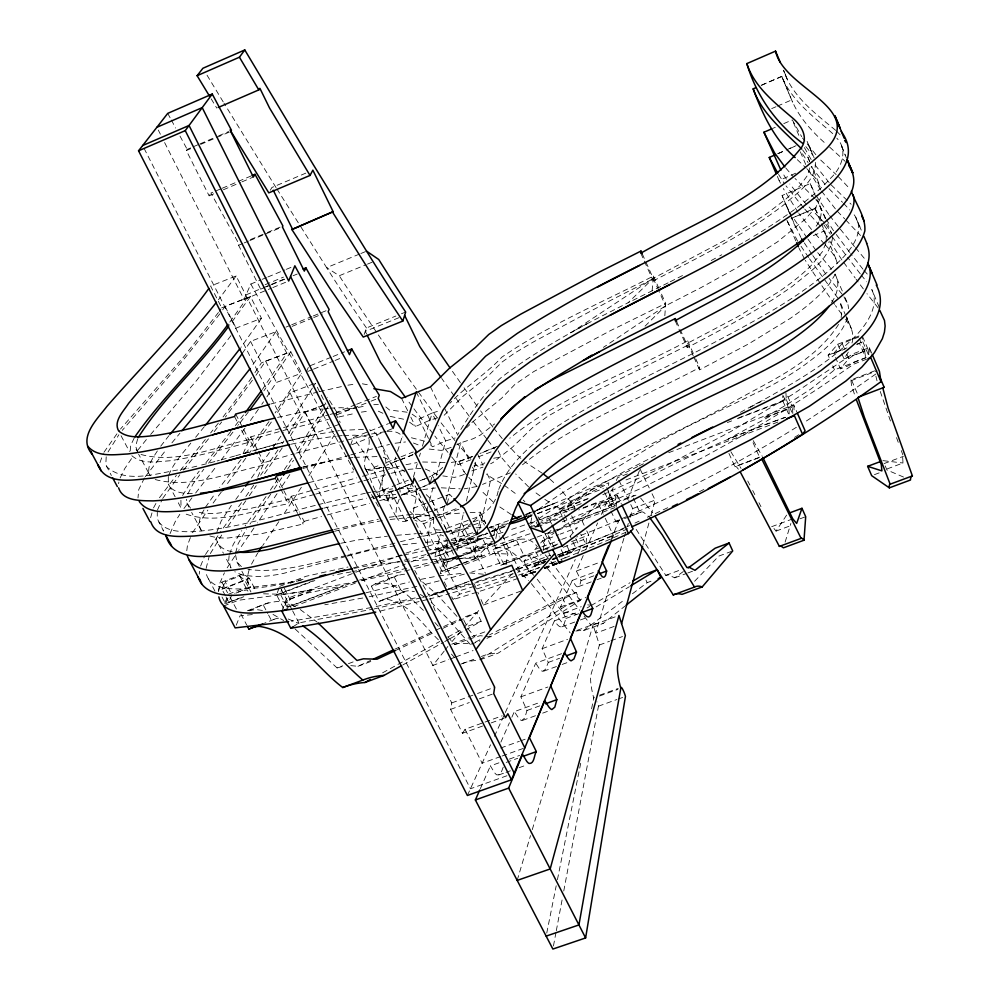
<?xml version="1.0" encoding="UTF-8"?>
<svg xmlns="http://www.w3.org/2000/svg" width="999" height="999" viewBox="0 0 999 999"><rect width="100%" height="100%" fill="white"/><g stroke="black" fill="none" stroke-linecap="round" stroke-linejoin="round"><path stroke-width="0.75" stroke-dasharray="5 3.75" d="M826.161 242.183L826.248 237.687L824.949 233.004L822.027 228.084M835.339 274.126L829.32 283.991L823.775 290.484A144.331 43.519 -24 0 1 789.747 318.731L748.613 343.906L699.55 369.867L699.625 367.47L694.605 356.268M218.419 591.708L219.905 582.954L224.438 572.802M832.479 237.962C829.507 259.802 808.116 273.114 792.482 286.189C759.352 309.802 723.189 328.696 687.275 347.652L687.374 345.467L680.369 329.895M693.256 355.844L687.587 343.219L687.699 340.884C628.309 372.927 562.762 395.342 509.777 438.199M206.094 568.481L209.278 556.106M369.081 439.523C370.579 450.724 359.165 462.762 367.644 472.814L364.997 468.144C369.355 472.927 376.798 468.556 381.768 467.232M400.162 492.132L399.275 483.354L392.445 465.759L376.398 434.165L373.589 431.568L369.618 429.807M902.684 457.392L902.996 463.012L886.113 469.305M385.951 463.586L385.202 455.044L378.658 438.024M664.822 315.746L665.696 303.434L659.552 289.747M229.121 555.619L228.709 560.302L230.981 568.019L226.211 558.578M652.11 290.821L653.396 276.061C602.534 302.235 549.025 324.687 501.785 357.205C486.026 374.3 465.696 386.188 449.862 403.321M815.434 162.425C815.871 181.793 795.853 193.619 783.253 205.294C743.219 235.764 697.702 257.804 653.234 280.906L653.421 278.709L612.699 299.3L533.928 341.658L514.46 353.184L501.973 362.113L488.748 375.337L463.336 395.979L444.255 415.184L441.009 416.571M447.29 543.231C444.518 549.775 447.015 560.814 455.919 557.742M616.121 507.155L617.345 495.267L578.771 509.927M556.343 531.206L566.046 524.363L614.897 505.844L615.759 497.614L611.975 489.535M571.665 515.834L574.125 521.003L611.425 506.868L612.237 499.238L605.556 485.014L592.769 491.246L567.357 506.768L569.205 510.651M608.516 485.502L608.816 482.792L591.321 489.473L558.99 509.552L562.2 516.283M199.226 574.138L199.55 571.316M433.379 518.568L433.416 526.86L447.152 554.557M186.776 550.724L187.487 545.179L191.284 535.289M180.919 500.262L181.044 508.054L177.46 501.186M574.175 509.877L574.625 506.655L559.802 488.361M118.606 483.666L118.881 482.08M168.307 476.423L168.319 484.016L175.15 496.815M157.305 511.176L157.243 518.556L163.586 531.031L161.276 526.685M235.602 552.909L238.087 543.843L246.541 528.921M543.144 550.362L544.805 540.047L542.182 534.577M809.839 167.844L807.404 175.524L799.887 185.814L786.001 198.976L765.783 214.435L725.286 240.085L653.196 278.371L572.427 331.768C547.664 345.779 523.176 360.489 500.686 377.984C482.979 394.193 469.692 414.822 457.342 435.202M482.592 726.023L462.512 733.303L450.611 709.377L451.76 702.921L236.126 275.949L210.602 286.064L221.691 307.829L219.243 311.338M530.781 522.752L532.317 514.073M553.446 945.991L556.018 932.242M556.306 930.718L562.612 897.114M563.761 891.008L598.451 706.181A8.042 1.811 70.2 0 0 596.965 701.785M150.612 517.719L153.022 509.203M505.919 564.41L507.917 554.008L499.962 537.687M546.753 933.054L556.206 885.763M557.43 879.669L580.918 762.2M591.595 708.803L593.731 698.114A40.697 9.053 70.2 0 1 590.871 675.087L599.4 644.992L593.081 624.999L618.968 615.459M495.816 538.511L498.738 524.263L507.842 524.163M493.818 535.464L495.329 528.171L489.41 527.672M851.997 343.019C855.019 333.853 849.874 325.05 846.19 316.933M478.071 536.8L475.099 550.237L458.116 557.255M479.707 529.333L490.459 480.619L485.726 470.841M473.139 521.528L479.682 515.472L480.394 512.25L470.005 512.649M476.91 534.278L480.232 519.33L484.415 521.241L485.739 523.926M583.254 555.481L576.386 571.041L581.018 580.606L579.932 584.652A57.905 12.637 69.2 0 1 579.37 585.751L578.346 586.688A30.582 6.668 69.4 0 1 577.222 586.738L576.76 586.538A12.625 2.76 69.5 0 1 575.686 585.576L572.252 580.407L596.778 571.241M841.146 317.595L842.02 308.666L839.235 300.724M399.275 499.1C394.118 511.363 393.469 526.86 410.102 519.705M100 462.587L103.222 453.534M456.993 550.649L459.715 539.148L477.759 532.267M561.6 653.683L535.726 663.186L520.879 696.84L526.972 710.501L524.775 718.019L521.69 720.491A16.621 4.221 70.2 0 1 520.367 719.804L520.004 719.492A23.239 5.894 70.2 0 1 518.419 717.769L514.335 711.65L540.359 702.21M471.89 536.775L450.449 544.83L456.68 541.908L463.886 511.663M466.396 501.098L476.161 460.139M453.808 544.517L475.049 541.92L481.943 555.956L445.554 569.755L447.477 561.825L440.584 547.939L447.028 545.691M492.02 542.894L443.281 561.413L440.247 573.801L460.464 566.133M462.312 563.686L442.07 571.366L444.168 562.787L437 548.339L448.314 544.03M384.603 471.84L382.005 482.23L381.818 488.386L396.965 518.893M445.554 569.755L438.611 555.781L440.584 547.939M447.202 503.633L449.6 494.243L409.99 509.54M448.039 545.891L436.488 549.687L440.322 534.602L444.705 536.426L448.014 543.119M471.029 459.702L458.066 464.747L458.916 461.413L474.001 455.906M442.07 571.366L434.84 556.83L437 548.339M444.468 505.919L442.569 513.311L456.68 541.908M445.991 499.999L460.676 442.794L472.365 439.011A21.641 6.618 -25.8 0 0 480.319 435.064L494.617 423.951M106.206 456.805L105.807 464.622L111.376 475.499M427.897 506.493L426.161 512.874L413.786 518.394M429.508 500.561L434.34 482.779M436.351 475.362L445.704 440.909L438.224 425.586M643.006 544.767L649.475 520.941M651.086 514.985L655.119 500.099L651.86 493.356M430.457 482.117L432.305 475.412L428.921 477.147M825.836 243.306L822.239 251.873L812.499 264.098A144.83 42.195 -24 0 1 778.209 292.12L736.862 317.232L687.587 343.219M229.483 554.32L233.304 544.305L241.77 530.644M407.717 520.404L405.507 520.904L407.068 515.484M421.241 487.562L409.19 491.496L401.398 495.142L409.19 491.496L411.326 484.178M413.424 476.998L417.345 463.573M419.443 456.393L420.404 453.134M422.44 446.166L432.105 413.062L440.472 410.464M847.539 317.707C840.309 338.786 821.016 352.622 803.883 365.484A136.164 43.494 -23.9 0 1 770.379 386.064L687.1 426.723L657.854 442.232L599.837 477.972L536.825 519.93M517.182 880.406L530.506 835.601M532.28 829.62L593.081 624.999M623.9 538.249L595.679 633.204L614.385 626.323M624.338 536.763L625.661 532.317M627.422 526.386L628.309 523.414M630.069 517.482L632.717 508.578L628.771 500.511M216.82 532.242L221.141 521.128L231.368 505.369M200.612 566.033L204.745 555.781M572.252 580.407L560.551 606.942L565.921 618.456L564.085 624.125A79.957 18.357 69.3 0 1 563.361 625.486L562.4 626.548A38.949 8.916 69.5 0 1 560.914 626.897L559.877 626.623A27.672 6.331 69.6 0 1 557.242 624.525L554.408 620.866L578.858 611.8M396.665 497.09L388.324 499.662L390.834 491.52L393.918 490.759M785.127 542.107L790.858 523.476M409.19 491.496L394.33 461.588L395.716 457.192M397.565 451.311L402.647 435.152M554.408 620.866L542.12 648.688L548.264 662.437L545.479 669.405L542.532 671.291A19.543 4.708 69.9 0 1 541.271 670.604A22.053 5.307 69.9 0 1 538.973 668.144L535.726 663.186M249.25 569.717C247.178 575.337 246.741 582.205 250.437 587.25L234.715 593.306M388.324 499.662L373.414 469.855L374.263 467.27L381.056 464.61M874.662 370.841L850.861 379.945L851.585 385.439L854.994 395.904M170.067 533.616L175.137 521.828L179.832 514.285M498.189 490.971C495.629 504.37 485.327 514.722 472.602 518.781M364.16 334.478L366.458 327.959L395.879 316.034M350.587 445.192L353.346 437.537L368.818 431.418M498.713 489.51C507.867 465.059 528.683 446.815 549.25 431.68C601.773 396.166 660.327 371.004 716.221 341.471C758.703 318.731 802.347 296.104 837.674 262.762C850.861 250.737 868.343 228.833 851.885 212.188M503.246 767.145C501.973 769.667 501.111 775.848 497.002 774.912A15.784 4.246 70.6 0 1 495.704 773.988A14.173 3.809 70.6 0 1 494.63 772.776L490.397 765.908L500.624 762.237M157.48 510.002L162.05 499.675M290.022 599.3L305.157 593.518L343.394 585.726L287.15 607.18L290.022 599.3L283.791 587.325M281.818 611.126L286.351 598.813L404.483 553.671M287.15 607.18L280.17 593.806L281.631 589.897M209.877 535.926A138.936 40.522 -26.8 0 0 228.009 538.011L261.126 533.778L303.097 524.025L304.108 521.366L300.037 513.449M263.536 593.806L282.792 594.318L313.162 590.184L286.938 600.212L283.816 608.728L276.536 594.805L279.196 587.774M168.756 475.262C173.389 462.974 182.792 453.284 190.797 443.131M120.105 477.959L124.725 468.643L133.067 456.318M335.989 414.248L336.788 412.175L355.194 404.832M820.629 197.677L815.883 207.205L805.306 219.206L777.572 241.795L737.312 267.545L701.41 287.387L665.534 305.806L603.396 347.365M137.687 438.836L135.639 446.278L138.012 453.071M186.201 514.173C219.48 525.549 255.232 509.39 288.361 503.783L289.335 501.336L283.167 489.335M297.665 513.461L290.197 498.913L291.233 496.303L312.999 490.134M236.239 625.212L239.997 615.846L253.996 614.397M187.899 493.981L193.094 483.878L203.833 469.143M610.963 539.785L619.293 519.58M627.609 499.375L639.497 470.517M226.061 597.027L228.808 602.21L231.955 594.617L225.15 581.743L239.797 576.086L244.88 580.431L250.974 592.02M224.663 603.384L227.422 596.803M222.003 596.977L225.574 603.708L228.421 596.865M612.262 538.623L613.461 535.764L603.583 514.797M225.374 595.741L221.953 589.26L225.15 581.743M249.325 578.321L243.369 573.813L221.903 582.105L218.431 590.234L249.325 578.321L255.732 590.509M306.331 372.04L308.329 367.432M257.742 477.135L264.048 462.637L293.494 453.921M164.61 142.57L244.018 299.475L250.824 284.041L260.764 279.92M480.382 788.611L490.397 765.908M500.886 742.132L509.44 722.739M511.888 717.195L514.335 711.65M585.751 549.812L597.614 522.939M601.361 514.448L613.224 487.562M616.346 480.494L617.594 477.659L627.447 473.901M467.382 795.479L490.546 744.804M494.43 736.325L575.237 559.515M577.834 553.858L580.419 548.201L613.461 535.764M131.831 455.706C142.058 464.672 157.28 461.675 169.693 460.789C196.241 456.968 222.09 449.538 247.952 442.594L249.101 440.097L284.328 430.232L328.371 419.368M243.094 453.633L250.786 436.863L328.634 414.81M108.017 451.985L118.856 434.765M251.498 564.173L257.754 552.947M220.879 188.823L210.926 193.044L239.148 244.293L238.599 245.267L260.677 289.161L261.825 286.95M859.29 338.499L864.709 351.236L852.784 355.819L848.725 358.678L840.421 368.843L836.188 359.003M182.617 495.504L190.197 482.904L199.201 471.153M153.546 507.842L156.294 502.759M848.301 352.135L844.03 358.916L841.745 353.571M210.339 553.571L221.716 535.014M203.996 509.902C199.488 516.658 196.041 527.684 204.246 533.179M144.443 477.947L138.774 489.522L137.987 497.864M334.827 434.34L308.004 477.135M270.342 190.172L271.89 187.487L305.806 173.139M323.039 409.365L294.767 454.233M816.146 226.174C822.289 218.531 823.463 206.768 815.808 199.688M205.494 554.507L220.729 531.568M103.971 452.235L119.493 430.219M134.166 438.086L130.694 445.417L130.12 451.585M339.473 424.275L315.672 433.029L299.987 459.041M838.573 324.388C812.449 365.372 763.511 383.554 723.476 407.58C659.752 441.808 591.321 468.906 533.503 513.161M324.925 411.825L296.878 455.307M325.699 410.527L328.009 406.618M324.513 404.907L300.649 413.848L287.163 435.976M312.362 388.136L283.604 432.33M313.099 386.913L315.297 383.229L325.911 404.37M192.52 532.704L207.879 510.039M324.712 404.795L305.082 412.075L289.111 437.712M313.886 383.753L289.985 392.794L276.261 414.573M227.198 567.794L237.824 551.635M462.512 733.303L465.047 729.295L483.603 722.552M282.305 443.568L283.928 441.034M162.7 498.426L179.808 474.787M198.614 144.468L187.175 149.388L186.338 150.562L209.128 195.804L210.926 193.044M242.282 353.421L250.549 341.371L275.899 331.705L286.763 353.246L262.387 389.423M255.931 375.274L265.634 361.114L290.821 351.773L301.611 373.214L275.137 412.874M301.361 487.3L282.205 516.558M831.505 302.61C837.174 294.468 840.509 283.192 834.939 274.113L842.756 292.095M289.81 474.562L280.444 488.623M159.453 497.739L176.361 475.349M773.963 528.496L776.048 531.093L786.737 514.91M254.945 372.615L261.451 362.812L286.763 353.246M266.92 396.84L276.461 382.442L301.611 373.214M157.355 450.961C153.109 457.704 147.19 465.334 149.076 473.776L138.611 454.195M278.808 521.665L262.7 545.566M222.652 309.877L225.062 306.431L250.487 296.553L261.476 318.306L236.089 328.084L233.729 331.593M275.899 331.705L251.099 367.282M277.035 493.706L257.392 522.939M205.432 507.317L215.135 493.506M274.101 489.135L282.542 476.61M287.6 469.093L293.506 460.327M261.476 318.306L240.884 347.44M290.821 351.773L263.886 390.809M282.23 447.914L263.187 475.649M277.972 449.95L260.627 475.212M270.367 490.134L279.083 477.31M284.315 469.617L293.032 456.805M253.971 527.971L238.661 550.412M145.28 476.723L166.071 449.862M270.667 494.18L249.975 524.025M258.366 409.29L249.475 421.84M261.788 404.308L263.499 401.81M249.313 495.729L256.256 485.689M218.431 312.512L183.779 356.805L120.492 429.033M245.866 496.428L253.684 485.202M271.316 422.065L249.3 453.259M269.43 452.547L250.836 478.908M272.977 447.502L280.944 436.126M245.841 500.724L225.974 529.02M250.487 296.553L229.533 325.174M230.919 335.652L197.09 379.907L150.674 434.44M266.021 496.553L245.092 525.911M252.447 380.182L225.362 417.12M241.521 502.659L221.616 530.344M183.941 508.516L191.945 497.827M244.992 428.121L220.192 461.388M236.126 275.949L218.456 299.775M268.993 421.59L245.579 453.558M245.766 458.179L225.599 486.176M219.805 313.873L185.427 357.392L122.215 430.382M243.756 488.661L235.789 499.438M858.69 337.088L842.207 343.444L833.778 353.371L835.589 357.592M221.316 492.032L212.387 504.02M248.526 411.725L237.537 426.148M229.82 322.09L247.19 297.814L221.691 307.829M160.727 446.203L168.893 435.676M241.059 459.577L219.655 487.549M235.402 425.549L243.544 414.922M195.642 493.007L216.408 466.258M214.211 431.643L221.653 421.965M232.942 432.08L208.504 463.199M859.053 336.001L837.736 344.23L828.121 355.144L830.431 360.514M137.7 450.274L147.652 438.012M183.554 470.042L208.466 438.861M444.13 651.198L432.854 665.434L448.651 659.59M445.067 650.012L447.889 646.465M575.549 508.141L541.096 521.216M230.819 431.481L204.882 464.048M180.157 470.616L206.768 437.749M204.345 426.648L195.604 437.3M502.472 535.489L522.202 576.273L536.8 570.354M554.345 548.051L547.752 534.103L582.18 521.066L597.652 502.21L602.921 513.399M171.928 442.807L179.92 433.216M538.661 524.113L535.939 527.347L531.668 525.462M561.713 539.373L570.217 536.151L577.484 527.597L560.064 534.178M451.873 641.733L463.074 628.721M464.085 627.547L479.345 609.815M547.752 534.103L551.685 529.57M522.727 575.636L523.164 576.548L528.921 571.465L523.951 561.213L529.183 555.382L542.082 550.511M545.991 560.914L534.54 565.222L535.002 566.183L540.521 561.388L534.79 549.537L536.75 547.352M540.684 542.969L542.657 540.771L558.616 534.727M635.951 495.179L608.578 506.056L615.983 521.828A98.889 17.158 69.1 0 1 620.067 521.278M481.006 599.525L483.416 605.082L514.86 570.841M515.909 569.705L518.006 567.42L550.437 555.194M558.491 556.468L570.317 551.76L570.779 552.722L559.328 557.03M694.617 581.256L718.781 556.106L731.305 551.46M442.682 467.457L436.451 472.827L430.082 476.573M466.858 475.149L463.948 471.74L466.808 469.23M529.183 555.382L534.54 565.222M645.042 326.186L665.534 305.806L658.129 289.348M466.521 427.834L469.73 424.675M608.578 506.056L610.227 504.433L634.09 495.379M586.838 323.926A424.587 141.933 -24 0 1 598.389 317.844L628.134 302.734L653.196 278.371M430.769 559.477L475.237 558.054L492.519 541.745M444.056 532.155L462.237 531.63L472.052 522.539M866.258 357.692L834.465 369.892L811.463 388.623L786.575 404.782L763.711 418.069L792.432 407.093L786.488 393.531M471.878 422.565L501.648 398.189L514.772 384.553L533.853 371.516L610.764 330.494L665.696 303.434M570.779 552.722L575.899 548.076L570.217 536.151M484.802 462.762L482.717 464.635L473.863 465.959M563.174 547.302L583.553 539.56L580.806 534.29M586.763 530.881L588.736 535.077L586.8 536.763L585.839 544.38L583.553 539.56M451.71 596.828L453.059 599.537L459.59 594.218A1756.417 1516.719 75.5 0 0 471.328 590.671M538.374 523.901L549.537 519.655L569.343 504.358L593.693 488.623L624.825 471.241L658.89 453.946M575.836 631.081A386.638 98.177 72.9 0 1 583.391 630.694L603.246 623.376L624.862 606.193M544.805 540.047L553.995 532.966M525.511 515.072L554.532 503.309L556.018 506.418L566.733 512.125M506.993 563.96A97.865 27.01 70.9 0 0 500.786 565.322L493.206 549.812C507.492 544.992 525.149 530.032 537.437 546.865M522.514 464.772C574.999 421.628 640.509 399.488 699.625 367.47M583.391 630.694L625.099 599.288M632.454 593.743L647.177 582.654L651.298 581.131M410.015 511.513A296.403 74.688 67.5 0 0 420.904 521.615L423.651 523.851L433.928 518.818M636.163 529.383L665.771 575.362L668.368 574.962L674.8 577.797L683.353 571.515M493.206 549.812L496.016 547.764L519.368 538.911M875.736 374.076L842.369 397.415L805.107 421.828M530.506 524.275L535.564 520.804M293.094 626.723L298.888 622.877L372.627 609.228M574.125 521.003L599.475 505.457L612.237 499.238M480.044 659.839L498.139 653.159L580.044 600.499L576.148 592.37L562.35 597.514L489.498 634.877M438.374 639.797C423.139 625.099 409.652 603.808 387.525 599.388A97.54 36.938 72.7 0 0 379.133 601.485L371.366 586.213C383.466 583.903 393.643 574.3 405.956 574.15M796.39 427.285C726.785 470.654 653.171 507.629 576.61 537.025M479.957 659.527L566.258 605.619L580.044 600.499M761.213 231.805C786.176 215.934 811.3 199.363 831.405 177.41C841.72 167.495 848.338 149.862 836.812 138.187M794.592 437.362L799.849 434.09M758.029 233.766L753.121 236.751M371.366 586.213L375.374 583.766L398.214 575.074M596.116 606.93L629.333 586.7M749.75 238.773L744.555 241.845M587.05 607.954L589.735 606.381M591.071 605.581L630.057 582.704M742.781 242.882L729.757 250.337M402.909 664.884L443.406 642.332M444.755 641.583L448.801 639.323M450.149 638.573L481.193 621.278L476.835 612.462L462.662 617.757M719.742 255.894L721.79 254.757M249.388 610.801C263.736 603.945 280.731 595.991 295.554 606.843M382.605 672.814L439.81 641.483M447.977 637L462.962 628.796M570.479 332.854L586.838 323.926A335.189 108.604 -24.2 0 0 572.415 331.768M715.546 258.179L711.238 260.502M750.237 407.342C787.924 386.113 827.397 365.534 857.579 333.891C868.618 321.641 880.968 302.297 869.867 286.313M510.289 472.827L482.517 484.415M497.477 446.216L479.895 453.509M740.434 412.337L757.13 403.209L764.31 400.449M486.925 638.373L576.148 592.37M471.84 470.904L482.954 467.145M495.354 447.352L480.969 453.196M437.637 417.844L430.045 420.129L415.434 426.536L408.279 421.253M445.666 505.619L434.577 510.289M493.456 543.618L457.842 557.317M479.882 639.81L471.64 644.043L479.97 640.946M682.504 275.549L669.13 282.317M699.375 491.733L704.844 488.948M668.069 282.854L661.975 285.901M687.374 345.467L566.883 405.432L547.652 416.321L533.241 427.01L512.712 446.965L493.444 462.212A21.566 6.831 -25.8 0 1 490.621 463.761M660.676 286.551L628.134 302.734M456.73 444.805L460.676 442.794L469.892 461.738M637.861 466.521L626.673 471.965A1725.485 1485.251 76 0 1 525.561 514.448M639.26 465.846L643.456 463.798M468.194 520.317L444.043 529.42M413.012 454.657L386.613 465.209M444.655 506.143L434.69 510.252M412.812 454.757L401.635 459.328M471.953 536.75L474.55 535.526M427.622 484.752L422.452 487.062M435.064 516.833L457.867 508.066M634.977 523.076L639.098 521.141M647.34 517.27L667.944 507.617M395.304 650.624L434.665 632.205M443.094 628.259L476.835 612.462M492.17 544.28L475.099 550.237L461.363 522.277M350.761 665.621L357.942 666.308L370.679 660.401M394.73 649.25L434.365 630.881M435.776 630.219L459.84 619.068M274.026 619.33L264.398 623.214M470.966 525.924L447.939 534.765M472.789 456.493L460.864 460.939L451.323 462.437M777.734 153.734L784.789 150.624M786.201 150.012L796.091 145.667M777.359 176.411L779.095 180.482L796.003 173.077M761.75 85.115L781.755 76.386L791.658 99.925C798.95 117.383 812.087 131.756 826.123 144.106M771.703 108.591L775.986 106.743M777.409 106.119L791.658 99.925M772.452 128.534L775.286 127.31M783.803 123.601L792.332 119.905L801.697 136.701M761.163 85.365L785.501 74.838L783.154 69.268M778.059 153.584L783.728 151.136M789.397 148.676L795.067 146.229M602.822 494.717L666.92 465.272L730.294 431.805L793.006 394.168L852.559 354.021L869.317 347.577L871.702 353.184M200.05 143.856L217.208 136.476M218.631 135.852L228.634 131.556M186.338 150.562L190.634 148.714M200.662 144.405L230.732 131.468M623.289 528.946L557.554 555.107L575.899 548.076M791.133 218.431L814.922 208.292L821.827 221.403M222.302 188.212L252.16 175.524M209.128 195.804L214.835 193.381M223.401 189.748L240.509 182.48M241.945 181.868L253.359 177.023M789.734 213.686L782.092 195.517L810.189 183.579L814.622 193.119M813.336 235.639L824.5 230.894L827.509 237.05M825.798 218.581L819.817 206.331L791.782 218.194L800.898 237.462M250.449 239.56L265.984 233.067M267.395 232.467L282.917 225.961M238.599 245.267L242.832 243.494M244.243 242.894L248.489 241.121M249.9 240.534L282.405 226.923M427.31 477.897L418.893 481.156M422.602 486.988L425.037 485.976M262.188 279.333L266.446 277.572M267.869 276.973L284.915 269.917M286.326 269.33L293.431 266.383M265.21 284.69L283.454 277.135M246.054 294.855L261.838 288.336M263.274 287.737L284.802 278.833M260.677 289.161L264.897 287.412M266.308 286.825L270.529 285.077M271.94 284.503L284.615 279.258M293.057 275.761L297.29 274.013M244.018 299.475L271.403 288.162M272.852 287.562L288.699 281.019M359.44 254.096L326.636 267.645L299.288 224.363M360.876 253.509L366.583 251.161M366.458 327.959A738.86 151.661 65.8 0 1 326.636 267.645L339.26 275.736L366.059 264.71M367.47 264.123L373.114 261.8M433.891 517.307C428.059 519.205 420.854 523.676 414.822 520.217M285.914 327.135L290.234 325.362M291.683 324.775L311.838 316.533M313.286 315.946L326.248 310.652M292.083 326.386L312.3 318.132M313.736 317.545L322.402 313.998M413.623 518.456L418.456 516.471M448.076 545.879L436.563 549.675L431.868 549.875L428.958 548.601L414.647 520.392M401.486 313.761L405.681 312.05M399.001 317.67L365.272 331.331L366.596 334.028M581.268 503.646L537.887 520.254M310.252 365.696L331.705 357.03M333.129 356.456L344.58 351.835M307.767 371.466L312.088 369.717M313.524 369.143L333.654 361.014M335.09 360.439L342.282 357.53M404.158 591.745L381.231 600.424M640.859 512.137L628.908 516.758M356.618 404.27L376.436 396.378M337.013 414.722L369.68 401.71M371.091 401.148L378.196 398.326M424.662 478.996L418.119 481.393M759.789 457.13L735.252 466.421M370.229 430.856L388.511 423.626M351.998 444.63L386.001 431.206M387.412 430.656L393.082 428.409M473.239 524.962L484.415 521.241M386.476 462.487L396.965 458.379M401.061 456.78L413.324 451.973M562.275 521.828L601.523 505.919L640.459 488.611L704.77 456.518L743.006 435.277L781.031 412.512L818.83 388.186L853.833 364.098L866.533 359.228M375.774 492.882L395.604 485.164M397.015 484.615L408.354 480.207M525.711 555.606L502.272 564.46M478.234 456.905L492.694 451.286M373.102 498.838L377.372 497.177M378.783 496.628L397.277 489.435M398.701 488.886L412.924 483.354M451.123 447.315L448.563 448.301A21.603 6.593 -26 0 1 441.133 450.387L426.173 448.738M828.121 355.144L846.927 347.902M857.055 343.993L862.836 341.758L862.075 336.276M221.953 589.26L244.88 580.431M833.778 353.371L845.229 348.963M856.68 344.543L859.54 343.444L865.609 357.667L853.608 362.275L848.938 365.572L840.421 368.843M228.521 594.168L243.394 588.436L296.166 581.455M844.03 358.916L868.143 349.638L863.024 337.587M235.926 593.094L242.532 590.546L247.128 590.009L247.927 591.158M228.808 602.21L239.448 598.126L244.718 597.514M225.574 603.708L243.806 596.703M223.564 606.018L238.586 600.262L291.858 593.244L356.468 581.793M279.72 586.363L305.981 576.298L347.952 567.032M289.985 583.354L298.251 580.182L306.019 578.771M412.137 414.173L418.943 418.968L432.105 413.062L435.514 420.017M464.323 474.363L461.775 475.337A21.528 6.806 -26 0 1 454.345 477.372L442.819 475.924M276.536 594.805L312.974 580.856M738.723 417.807L786.3 399.588L785.888 392.17M280.17 593.806L314.86 580.519M727.347 422.577L731.63 420.929M737.337 418.743L782.991 401.261L782.704 395.766M446.953 532.067L469.555 523.414M473.551 521.89L480.232 519.33M247.427 610.739L268.419 602.722M850.861 379.945L851.722 380.469L877.11 370.766M405.944 553.109L426.286 546.603M668.693 452.684L793.743 404.895L796.74 411.725M783.204 395.691L788.923 408.716L772.327 415.047L728.059 439.036L785.052 417.307M489.248 527.884L498.738 524.263M526.111 514.148L534.64 510.901M536.051 510.352L554.532 503.309M449.737 543.481C460.152 539.61 471.64 539.697 482.604 538.636L489.772 553.271L507.917 554.008M288.174 607.055L358.054 580.419M785.689 417.345C720.142 439.248 658.578 470.804 598.289 504.245L615.759 497.614M491.083 531.505A1558.403 339.772 62.2 0 0 498.414 527.16L508.329 523.376M526.723 516.358L532.392 514.198M527.597 517.257L531.868 515.621M537.549 513.461L556.018 506.418M293.469 606.68L355.856 582.904M361.488 580.756L405.307 564.06M411.014 561.888L429.533 554.82M430.956 554.283L452.422 546.103M453.858 545.554L486.95 532.942M492.719 530.744L507.18 525.224M527.497 517.482L531.855 515.821M537.437 513.698L603.359 488.573M625.986 479.945L779.844 421.303M483.179 535.039L490.447 532.267M491.895 531.718L506.406 526.186M434.84 556.83L482.604 538.636M558.99 509.552L590.646 497.502M438.611 555.781L454.645 549.687M456.106 549.125L475.049 541.92M567.357 506.768L587.462 499.113M457.018 547.152L473.301 548.638L492.607 541.296M530.007 527.085L536.987 524.438M583.229 507.692L597.652 502.21M503.558 538.511L528.146 529.17M533.953 526.96L541.221 524.2M542.669 523.638L562.337 516.171M537.387 526.798L557.742 519.068M444.168 562.787L461.138 556.343M447.477 561.825L459.365 558.666M430.432 444.767L432.579 446.778L445.704 440.909L455.182 437.974M396.74 489.835L410.164 484.065L395.429 490.284M463.761 563.136L489.772 553.271M464.81 564.485L535.701 537.624M537.075 537.1L614.722 507.679M379.133 601.485L402.197 592.757A97.527 34.79 72.3 0 1 410.114 590.834L414.423 591.695M728.933 453.396L734.977 466.808L759.652 457.467A101.199 4.058 66.9 0 1 760.951 458.079M632.717 508.578L655.119 500.099M534.79 549.537L540.459 547.402M541.87 546.865L560.289 539.897M500.786 565.322L524.363 556.418A98.014 24.788 70.4 0 1 530.082 555.244L537.287 558.878L541.833 562.724M615.983 521.828L618.818 520.754M624.5 518.618L640.084 512.724A99.201 14.835 68.7 0 1 643.668 512.375L648.963 516.795M543.518 549.962L557.854 544.555M571.54 541.57L588.736 535.077M446.653 589.685L429.37 596.203L414.722 570.454M448.101 589.148L471.141 580.456M523.951 561.213L541.333 554.657M540.521 561.388L547.602 558.728M558.866 556.068L570.317 551.76M534.14 565.634L545.591 561.313M552.759 558.628L557.055 557.005M535.002 566.183L545.017 562.412M552.172 559.727L557.892 557.567M528.921 571.465L539.06 567.657M549.188 563.848L554.982 561.675M560.776 559.49L565.122 557.854L560.789 548.838M543.843 567.707L559.328 561.888M522.202 576.273L536.288 570.978M544.755 567.807L558.841 562.512M443.756 590.834L429.37 596.203L436.238 613.523M445.204 590.284L468.219 581.68M523.164 576.548L535.839 571.79M544.28 568.618L559.765 562.799M483.416 605.082L522.652 590.397M576.386 571.041L599.188 562.499M295.105 628.97L337.063 667.931L342.744 665.809M348.439 663.673L354.133 661.55M884.053 463.586L903.383 456.356M581.018 580.606L593.831 575.824M357.942 666.308L372.939 660.701M481.193 621.278L467.045 626.56L463.286 619.018M874.45 474.637L881.393 472.052M578.346 586.688L591.258 581.88M597.002 579.732L601.311 578.134M451.71 644.205L470.454 637.225M471.903 636.7L486.326 631.331M447.827 636.9L454.645 644.505L467.707 639.647M469.168 639.11L480.044 635.676L491.096 636.825M792.781 518.856L771.203 526.86L772.339 527.072M560.551 606.942L585.988 597.489M799.937 518.831L805.694 516.695M776.048 531.093L791.171 525.474M537.2 579.22L563.324 613.336L581.268 606.68M665.771 575.362L681.256 569.617M450.087 659.053L454.395 657.454M455.819 656.93L473.051 650.549M674.8 577.797L686.338 573.526M687.787 572.989L694.992 570.329M565.921 618.456L578.633 613.748M460.914 664.085L476.985 658.141M561.825 626.823L574.875 622.002M580.394 619.967L584.865 618.306M577.147 630.332L591.046 625.212A387.262 90.097 72.3 0 1 603.246 623.376M616.895 521.178L619.567 520.204M542.12 648.688L567.557 639.323M548.264 662.437L559.552 658.291M599.4 644.992L609.49 641.296M610.938 640.771L622.477 636.538M557.829 544.043L543.344 549.238M451.76 702.921L476.073 694.018M477.51 693.493L494.667 687.212M543.581 671.228L556.443 666.533M562.15 664.435L569.293 661.825M450.611 709.377L469.293 702.547M479.345 698.875L492.282 694.143M520.879 696.84L547.902 687M485.027 722.04L502.147 715.821M491.196 722.901L505.531 717.694M526.972 710.501L539.772 705.856M381.63 467.282L373.376 469.867M522.539 720.416L536.913 715.209M542.657 713.136L549.85 710.526M599.75 695.117L618.244 688.436M599.437 696.066L617.944 689.36M598.451 706.181L616.92 699.512M618.344 699L622.614 697.464M500.699 748.026L519.38 741.295M520.816 740.783L525.124 739.235M500.636 756.555L482.142 763.199L465.047 729.295M502.06 756.043L524.812 747.864M509.403 759.09L519.63 755.419M506.206 762.412L517.694 758.303M498.726 774.974L504.545 772.889M505.993 772.377L510.352 770.816M519.08 767.694L526.348 765.097M506.943 775.748L470.442 788.785L143.357 146.94M396.528 497.152C376.598 509.303 374.088 483.766 366.346 470.554M527.709 523.876L536.438 520.779M530.069 533.728L482.842 549.475L432.13 564.085M541.895 549.75L471.703 572.065M547.327 558.816L516.483 569.343M511.675 529.408L524.8 524.912M502.897 532.305L452.872 547.577M515.009 569.817L475.062 582.117M394.33 461.588L398.713 460.239M431.943 511.151L426.161 512.874L411.551 483.404M243.594 453.484L250.811 451.411M256.081 449.887L283.042 442.32M302.784 468.556L349.413 455.294M476.723 486.563L464.223 488.823M235.714 455.756L284.69 441.87M427.747 546.178L446.628 540.796M234.59 456.068L221.678 459.702M314.448 489.722L356.743 477.859M314.348 494.48L289.335 501.336M315.796 494.08L362.387 481.131M334.615 531.306L357.58 525.237L384.34 520.217M451.398 548.001L400.774 561.113M350.874 454.882L376.885 447.652M464.323 574.125L445.092 579.345M469.118 583.853L448.226 589.585M296.441 453.047L370.142 434.265M304.108 521.366L321.503 516.545M327.297 514.935L369.568 503.346M345.841 556.53L283.591 573.364A131.144 40.534 -26.9 0 1 256.181 576.623L242.257 575.099L234.802 571.74M347.265 556.131L370.217 550.212L396.99 545.417M378.309 447.265L389.485 444.43M362.512 476.261L386.788 469.605M363.848 480.731L389.847 473.676M217.108 460.951L219.368 460.339M270.941 403.946L317.969 392.008M388.174 469.23L399.275 466.246M391.271 473.289L406.568 469.617M315.247 505.407C274.488 515.646 233.941 529.133 191.733 531.755C180.432 531.718 166.446 531.818 158.779 522.04M379.632 500.636L395.429 496.391M214.897 461.538L208.529 463.224M309.153 482.542L353.296 471.865M446.728 589.984L428.746 594.63M248.788 610.539L256.268 609.577L262.525 610.451M337.063 667.931L343.781 666.146M402.36 494.567L421.416 489.947M438.037 517.619C446.191 516.308 452.597 510.227 460.826 508.878M421.128 597.802L374.138 608.928M422.577 597.414L444.418 591.733M427.56 599.5L377.235 611.788M429.033 599.113L440.809 596.053A1727.259 1496.027 75.6 0 0 449.562 593.606M290.197 498.913L248.227 508.991L215.16 513.536A139.385 39.273 -26.8 0 1 195.854 511.301M318.231 504.632L365.334 493.219M323.801 508.141L366.533 498.176M347.627 555.257L398.988 542.082M429.133 564.897L411.076 569.492M375.374 583.766C396.016 578.833 411.576 599.899 425.162 611.962M454.645 644.505L460.027 643.119L470.154 643.781M330.107 414.435L334.528 413.311M336.001 412.937L356.905 407.717M286.164 441.496L313.611 434.877L339.448 430.619M206.493 463.761L198.689 465.721M439.148 580.869L422.789 584.952M353.459 567.769L396.79 556.73M334.29 529.507L378.396 519.205M359.515 580.044L407.854 567.944M400.474 541.708L421.291 536.65M302.597 467.195L327.098 461.538L345.279 458.466M413.798 566.483L432.892 561.987M409.565 569.867L361.051 580.869M366.183 592.757L409.49 581.992M277.61 417.42L296.416 413.224A318.893 92.47 -28.3 0 1 322.352 408.978M196.828 466.183L187.949 468.269M346.141 555.619C314.011 562.175 281.081 573.888 247.939 569.393M319.468 391.658L344.905 385.789M398.201 556.393L402.447 555.382M403.858 555.044L423.139 550.924M399.275 561.463L352.597 571.59M392.832 491.058L385.989 491.845L382.355 489.697M291.258 444.193L310.077 440.184A317.607 95.854 -28.5 0 1 336.051 436.226M341.221 543.206L357.717 539.972L387.4 536.213M416.82 586.401L368.793 596.84M415.209 597.926L374.35 606.967M405.956 464.71L416.933 462.599M338.848 416.97L355.319 413.299M563.324 613.336L567.295 612.424L576.298 614.273M422.777 536.313L444.58 531.793M354.058 568.381L370.554 565.284L400.262 561.813M496.016 547.764C513.773 545.741 524.45 566.296 535.427 577.085M186.251 468.656C161.838 471.403 127.447 485.589 106.656 466.695M434.34 561.663L458.154 556.868M358.279 407.43L366.508 405.706M301.298 580.332C277.285 585.127 252.822 590.446 228.209 588.548C218.282 587.936 206.493 582.454 205.969 571.166M371.516 434.003L385.564 431.605M420.791 579.37L435.839 576.373M371.303 607.567L291.421 621.203M366.683 492.969L370.754 492.182M372.115 491.92L392.644 488.836M446.004 531.518L470.392 528.184M351.074 571.89L332.854 575.312M362.762 598.026L324.8 604.77M425.974 550.461L449.95 547.452M395.08 443.244L405.519 441.958M365.384 469.742L383.591 467.669M422.752 489.647L435.427 487.987M438.673 575.936L464.085 573.114M370.966 497.34L374.038 496.865M375.562 496.628L395.654 494.343M460.701 558.453L481.943 555.956M408.029 469.393L420.941 468.381M347.902 385.177L355.307 384.053M389.248 517.207C403.721 515.784 419.867 511.151 433.678 517.744M610.227 504.433L612.35 504.133L616.433 506.131M361.326 412.125L368.731 411.089M340.984 430.419L363.936 429.295M390.072 519.48L435.552 514.847M402.734 544.73L420.117 542.844M348.351 458.104L352.972 457.554M354.508 457.38L377.535 456.568M425.986 542.307L449.762 540.459M422.614 462L447.365 462.5M396.553 535.327L416.296 533.653M437.05 514.722L464.073 512.887M404.882 561.363L429.208 559.552M451.261 540.347L490.222 538.548M329.982 408.154L341.134 407.692L353.521 408.791M417.844 533.566L442.545 532.192M440.422 530.107L436.538 529.857L434.041 528.071M398.489 488.361L411.663 488.336L417.919 489.847M343.706 435.489L354.895 435.189L367.357 436.526M476.048 527.797L481.73 527.584M373.763 404.695L378.346 404.52M510.851 468.556L501.323 457.242L495.005 457.954A14.86 8.242 -12.1 0 0 493.618 458.304M387.013 431.418C392.782 430.756 399.375 431.905 402.822 437.075M192.27 493.581C183.741 493.593 172.402 492.857 168.319 484.016M384.802 467.594C391.695 467.47 399.425 466.783 404.895 471.865M441.308 487.812L460.252 488.836M459.715 539.148L469.318 538.848L474.7 537.699A1558.403 339.772 62.2 0 0 487.2 533.379M469.755 572.927L483.491 574.225M402.734 494.23C415.234 492.37 423.751 503.409 428.646 513.336C434.053 524.55 424.6 536.451 428.146 547.639M362.362 383.803L367.532 384.752L370.392 386.401M390.159 416.371L404.183 419.355M587.699 604.87L591.733 605.307M882.929 460.626L902.996 463.012M232.193 551.548C224.413 550.874 216.109 545.404 216.346 536.825M411.413 437.762L424.55 441.133M407.093 412.212L389.435 409.965L384.453 405.781M378.334 411.188L383.916 413.748M288.212 618.993L298.976 623.451M413.461 443.007L419.405 445.379M425.349 469.043L437.949 474.762M383.254 457.18L387.25 459.041L392.445 465.759M141.009 454.483C177.185 464.285 214.46 447.19 249.588 439.485L255.182 450.362M155.22 479.545C191.071 489.06 228.034 472.877 262.887 465.309L255.881 451.723M903.546 477.06L886.95 469.98L884.078 463.299M273.002 614.397L283.704 620.529M501.56 483.516L488.386 475.736A296.99 66.771 67.5 0 1 486.476 474.175M511.276 514.56L498.913 506.368M420.354 594.455L423.663 596.528M544.842 499.363L552.897 504.57M300.224 609.527L317.008 622.027M504.158 485.214L518.131 495.529M542.27 473.239L524.6 461.738M540.047 495.904L533.366 490.971M426.198 494.592L431.73 499.925L447.152 531.331L445.079 526.96L441.595 523.014M241.396 566.645L236.975 562.037L235.414 554.095M515.809 568.369L528.646 580.619M422.577 582.005L437.275 594.792L460.689 620.466M829.607 147.065L845.117 161.301M835.651 130.32C815.284 113.449 792.145 96.503 783.528 70.267M493.019 501.81L480.407 489.985M549.974 479.208L555.444 484.078M528.571 486.888L515.721 473.988M431.243 602.372L447.377 618.431L472.465 646.902M190.572 508.204L186.95 503.059L186.576 499.325M820.703 160.065L836.126 174.575M797.277 159.665L805.731 167.645M806.792 168.644L815.696 178.396L820.803 188.112M831.118 184.827L851.16 204.271M523.214 500.087L524.9 501.723M838.336 176.648L849.999 188.973M814.922 198.564L795.004 178.459M474.525 462.987L478.583 467.045A296.99 66.771 67.5 0 0 480.594 468.956M832.729 133.616C813.661 116.771 791.658 100.787 781.755 76.386M829.033 188.699L842.532 202.322M640.609 498.026L652.734 512.812M824.749 223.189L803.458 201.136L789.834 184.028M837.312 211.201L844.692 218.831M845.741 219.917L860.514 235.502M454.82 657.742L449.712 652.297M836.7 131.219L840.509 135.24M805.806 146.591L813.136 155.532L808.653 145.192L814.123 157.805M843.568 203.371L849.812 209.99M804.744 209.091L821.103 226.973M477.097 486.525L468.818 477.372M815.321 233.953L824.2 243.694M825.186 244.78C830.206 250.287 835.913 255.944 837.224 263.586M815.846 154.683L802.497 137.987M470.392 458.616L457.542 443.831M434.89 622.502L439.011 627.072M854.482 246.578L839.222 227.834M855.456 247.665L866.383 260.839M802.746 150.125L807.816 157.03L809.552 161.189M829.145 182.592L812.574 161.888M863.935 270.292L867.919 274.812M831.543 269.231L817.731 252.697M505.506 442.432L515.122 452.884A297.989 62.8 67.5 0 0 520.879 458.454M467.832 628.708L474.962 636.95M803.733 207.917L786.038 185.901M545.217 554.82L549.987 560.339M842.219 294.318L829.12 278.409M547.29 568.294L561.251 585.314L579.72 610.264M825.037 184.365L808.915 163.736M785.863 168.069L792.919 176.336M811.563 229.52L798.863 213.474M449.6 494.243L449.95 494.667A297.515 70.317 67.5 0 0 451.935 496.753M835.364 208.866L821.54 191.109M502.222 438.586L494.642 429.32M531.343 583.591L570.192 632.891M447.977 452.397L445.229 449.026A893.393 175.874 65.6 0 1 434.84 436.051M451.648 456.88L458.066 464.747M862.949 269.168L850.698 253.696M454.895 440.571L439.548 420.854M861.138 274.95L866.657 281.768M738.386 469.193L736.787 467.22A100.724 6.481 67.3 0 0 734.977 466.808M878.096 307.879L866.982 293.681M753.221 440.609L762.187 456.206M550.948 561.438L582.23 603.196M486.913 439.135L483.054 434.24A896.34 165.384 65.8 0 1 472.927 421.103M487.874 440.359L494.617 448.938M492.919 427.122L480.631 410.889M829.682 215.597L838.261 226.611M837.799 298.002L809.515 258.778M825.811 224.288L831.618 233.379L827.547 223.838M860.239 273.788L847.577 257.367M841.795 314.31L835.451 305.582M845.579 319.243L851.373 328.546L845.117 314.523M584.14 616.208L591.046 625.212M849.787 252.497L834.415 231.968M863.323 288.898L856.131 279.27M730.856 451.723L741.021 468.381M831.967 236.488L846.665 256.131M437.013 417.432L420.741 395.242A1101.822 200.674 65.3 0 1 417.257 390.434M843.68 262.375L855.244 278.059M537.999 516.82L538.773 517.894M798.001 212.287L783.303 188.561M374.263 467.27L353.346 437.537M820.666 189.897L807.267 168.144M828.72 214.373L816.208 195.792M477.072 406.081L461.213 383.791M807.092 237.962L792.469 216.721M807.979 239.186L816.795 251.536M834.552 304.333L821.103 284.64M833.541 230.744L826.51 219.792M811.962 254.32L804.145 242.657M812.861 255.607L827.222 276.011M460.364 382.592L458.678 380.194A1105.406 188.674 65.5 0 1 450.949 369.18M786.45 179.196L782.467 172.79M539.56 518.981L540.109 519.78A1529.744 1360.563 24.9 0 0 574.625 506.655M823.925 224.95L830.356 234.178M841.907 259.965L828.708 239.523M843.943 296.84L848.026 304.845L848.601 308.666M808.653 257.53L801.036 246.254M820.279 283.416L805.306 260.364M802.447 153.809L808.066 162.575M276.074 187.65L224.013 103.222M276.91 188.961L298.451 223.052M778.571 174.413L784.34 183.591M136.114 449.388L137.288 451.248M148.639 473.076L150.287 475.711M811.138 159.553L804.158 147.19M223.202 101.898L205.931 73.364M211.164 98.839L216.795 108.092M797.677 241.258L787.537 221.553M371.528 494.542L378.471 506.743M201.236 530.294L191.646 512.425M804.545 259.016L799.038 248.202M250.824 284.041L353.733 470.067M218.506 544.355L223.439 553.309M786.263 205.569L791.633 215.459M167.732 113.374L170.617 118.719M171.341 120.042L175.662 128.047M179.982 136.051L187.175 149.388M236.975 562.037L240.534 568.668M121.054 435.751L129.37 451.386M214.972 591.196L206.943 575.923M240.921 614.048L246.716 625.012M229.957 596.878L236.413 609.078M221.903 582.105L227.572 592.819M241.895 571.278L250.437 587.25M239.797 576.086L247.128 590.009M263.511 605.406L267.844 613.661M268.569 615.034L271.453 620.529A97.652 44.431 74.1 0 1 281.518 617.969M747.751 480.969L749.874 485.027M281.169 589.135L291.92 609.515M292.62 610.851L298.888 622.877M779.095 180.482L780.506 183.179M250.786 436.863L257.767 450.424M258.466 451.785L264.048 462.637M235.702 414.073L249.101 440.097M234.515 416.521L238.761 424.75M241.583 430.244L247.952 442.594M752.697 490.472L754.832 494.63M291.233 496.303L299.363 512.125M298.339 514.785L303.097 524.025M276.311 475.999L282.48 487.999M275.299 478.396L280.107 487.749M280.794 489.085L288.361 503.783M247.365 581.68L248.888 584.64M225.062 306.431L236.089 328.084M758.94 502.697L760.963 506.68M289.985 392.794L300.649 413.848M265.634 361.114L276.461 382.442M250.549 341.371L261.451 362.812M394.468 577.434L402.197 592.757M305.082 412.075L315.672 433.029M158.292 130.07L160.402 134.241M542.657 540.771L547.34 550.099M428.646 513.336L415.01 485.814C420.242 496.815 410.651 508.329 414.036 519.293M335.589 413.236L340.209 422.44M444.293 581.93L447.664 588.698M390.834 491.52L405.507 520.904M443.281 561.413L459.59 594.218M423.651 523.851L436.488 549.687M451.323 549.812L455.294 557.842M473.301 548.638L485.414 573.276M462.237 531.63L475.237 558.054M432.305 475.412L433.628 478.096M418.943 418.968L428.484 438.436M429.17 439.835L432.579 446.778M401.586 398.351L408.179 411.775M410.826 417.145L415.434 426.536M618.905 480.344L628.121 499.163M458.916 461.413L463.948 471.74M480.394 512.25L485.789 523.289M493.956 544.043L504.682 566.008M479.682 515.472L484.415 525.149M416.233 391.908L430.045 420.129M444.842 408.753L457.055 433.878M472.527 467.145L473.838 469.855M430.482 386.875L440.971 408.441M498.414 527.16L501.798 534.103M495.329 528.171L499.3 536.326M640.097 469.068L649.25 487.962M477.597 454.083L483.017 465.259M516.808 540.859L524.363 556.418M548.776 552.672L550.511 556.268M498.201 450.749L501.323 457.242M525.824 514.572L527.834 518.731M562.35 597.514L566.258 605.619M544.605 532.667L551.311 546.628M536.263 522.277L538.236 526.373M562.837 517.632L566.046 524.363M566.87 545.716L569.942 552.16M549.537 519.655L551.523 523.813M564.497 514.81L573.114 532.892M575.774 538.461L580.419 548.201M431.73 499.925L433.728 504.17L434.39 509.24M607.904 490.934L614.897 505.844M604.695 492.557L611.425 506.868M645.953 580.044L647.177 582.654M617.345 495.267L621.278 503.683M582.18 521.066L584.14 525.274M633.329 498.214L640.084 512.724M186.95 503.059L188.774 506.98M687.699 340.884L693.98 354.87M693.88 357.242L699.55 369.867M676.56 321.403L679.745 328.471M675.162 320.704L678.346 327.797M678.983 329.208L687.275 347.652M653.396 276.061L658.928 288.374M642.232 253.821L645.342 260.739M645.966 262.113L657.517 287.974M640.771 253.184L653.234 280.906M855.756 217.532L861.9 231.593M753.046 442.657L759.652 457.467M786.3 399.588L792.894 414.597L792.432 407.093M782.991 401.261L789.322 415.671L788.923 408.716M858.016 222.54L859.927 226.885M474.35 584.24L478.583 593.968M851.722 380.469L858.803 396.978M832.741 365.871L834.465 369.892M818.943 183.366L811.725 166.346M782.092 195.517L791.183 216.771M790.309 215.035L796.091 228.546M842.207 343.444L844.58 348.988M846.952 354.533L848.725 358.678M786.937 220.23L795.991 241.346M837.736 344.23L841.17 352.247M841.745 146.466L846.403 157.954M835.876 258.766L828.745 241.97M845.154 297.727L848.026 304.845M862.836 341.758L868.568 355.232M846.141 316.683L847.339 319.48M825.386 218.756L820.604 207.342M810.189 183.579L816.208 197.802M816.807 199.226L819.817 206.331M814.922 208.292L820.903 222.415M821.503 223.826L824.5 230.894M782.03 77.085L792.607 102.223M807.105 141.346L811.2 151.086M793.481 122.64L799.837 137.687M800.374 151.836L806.118 165.422M824.949 233.004L826.623 236.975M879.182 307.192L871.915 289.735M785.501 74.838L787.662 80.107M840.683 303.446L844.954 313.886M379.845 497.777C377.023 487.012 386.251 476.436 382.904 465.447M841.508 145.866L845.241 155.22M807.816 157.03L809.615 161.601M896.515 437.624L899.162 444.83M901.273 450.586L902.859 454.92M890.459 421.004L879.994 390.746M875.886 376.173L877.01 380.794M869.317 347.577L870.354 354.732M868.143 349.638L869.142 356.581M864.709 351.236L865.609 357.667M793.743 404.895L794.23 412.649M251.698 377.522A2318.779 371.303 -32.5 0 1 223.014 417.033M218.356 423.089A2318.779 371.303 -32.5 0 1 210.614 432.979M337.612 436.051A317.607 95.854 -28.5 0 1 342.195 435.614M323.901 408.791A318.893 92.47 -28.3 0 1 328.484 408.304M303.147 467.045A347.577 109.753 -28.7 0 1 327.123 461.513M289.66 440.584A349.001 106.081 -28.5 0 1 313.636 434.84M626.136 532.105A1756.417 1516.719 75.5 0 1 561.438 559.303M555.681 561.525A1756.417 1516.719 75.5 0 1 549.925 563.723M539.822 567.494A1756.417 1516.719 75.5 0 1 477.185 588.848M557.492 563.698A1786.249 1537.786 75.5 0 1 544.405 568.731M535.651 572.002A1786.249 1537.786 75.5 0 1 519.542 577.847M518.081 578.371A1786.249 1537.786 75.5 0 1 478.259 591.77M476.785 592.245A1786.249 1537.786 75.5 0 1 453.059 599.537M629.482 525.599A1699.349 1476.122 75.7 0 1 626.723 526.823M625.349 527.435A1699.349 1476.122 75.7 0 1 558.828 554.645M547.415 558.891A1699.349 1476.122 75.7 0 1 519.08 568.893M511.95 571.291A1699.349 1476.122 75.7 0 1 474.737 583.079M473.301 583.503A1699.349 1476.122 75.7 0 1 450.224 590.159M508.491 520.641A1725.485 1485.251 76 0 1 489.947 527.06M472.677 532.754A1725.485 1485.251 76 0 1 450.986 539.535M627.722 528.771A1727.259 1496.027 75.6 0 1 559.015 557.28M557.592 557.829A1727.259 1496.027 75.6 0 1 551.947 559.964M544.842 562.599A1727.259 1496.027 75.6 0 1 517.632 572.29M513.324 573.763A1727.259 1496.027 75.6 0 1 477.235 585.439M474.325 586.326A1727.259 1496.027 75.6 0 1 451.024 593.194M481.368 656.518A385.065 126.336 74.9 0 1 498.139 653.159M462.337 663.511A385.04 134.103 75.6 0 1 478.646 660.351M432.929 433.616A893.393 175.874 65.6 0 1 412.937 407.43M412 406.193A893.393 175.874 65.6 0 1 407.342 399.887M416.383 389.223A1101.822 200.674 65.3 0 1 339.26 275.736M469.318 416.333A896.34 165.384 65.8 0 1 455.132 397.152M454.233 395.916A896.34 165.384 65.8 0 1 441.745 378.459M531.855 515.322A1565.72 320.292 62.6 0 1 528.346 517.307M336.788 412.175A664.46 149.663 66.4 0 1 327.535 397.302M593.731 698.114A4.783 1.074 70.2 0 1 594.467 697.327"/><path stroke-width="1.5" d="M535.002 389.573L554.333 378.683L675.287 318.569L675.162 320.704C722.339 294.493 773.888 272.078 811.525 232.243M740.509 472.402L779.37 546.403A397.964 23.526 67.8 0 1 783.366 547.839L804.008 540.209L805.694 516.695L801.972 508.304L789.01 513.136M373.863 388.673L390.497 391.546L401.586 398.351L430.482 386.875L449.787 367.919L475.424 347.477L488.798 334.415L501.386 325.549L520.966 314.048L600.099 271.678L640.996 251.049L640.771 253.184C695.866 221.84 761.762 198.314 801.885 146.915C808.578 136.064 800.349 124.238 791.845 117.395C774.163 102.273 754.257 86.613 746.84 63.599L775.536 51.136L780.231 62.288M479.757 790.022L475.374 799.962L552.872 949.05L585.614 937.949L625.449 696.44A8.067 1.736 70.1 0 0 623.201 690.346L622.677 689.298A4.795 1.024 70.1 0 0 620.791 688.336A40.797 8.641 70.1 0 1 617.669 665.334L625.362 635.476L618.968 615.459L550.187 868.955L517.182 880.406M620.791 688.336L578.933 924.937L546.141 936.113M602.047 561.438L606.643 571.041L605.669 575.062A58.054 12.075 69.2 0 1 605.144 576.136L604.17 577.06A30.657 6.356 69.3 0 1 603.096 577.085L602.659 576.885A12.662 2.635 69.4 0 1 601.598 575.911L598.226 570.704M596.515 574.85L587.412 596.965L592.757 608.516L591.083 614.135A80.157 17.52 69.3 0 1 590.421 615.496L589.51 616.52A39.048 8.504 69.5 0 1 588.086 616.858L587.087 616.57A27.747 6.056 69.6 0 1 584.527 614.435L581.73 610.739L570.392 638.274L576.51 652.072L573.95 658.978L571.141 660.826A19.593 4.495 69.8 0 1 569.917 660.114A22.115 5.07 69.8 0 1 567.669 657.629L564.472 652.634L550.749 685.963L556.83 699.675L554.832 707.13L551.91 709.552A16.671 4.033 70.1 0 1 550.636 708.84L550.274 708.528A23.302 5.632 70.1 0 1 548.713 706.793L544.705 700.636L529.433 737.674L536.338 751.61C534.115 754.282 534.615 764.135 529.058 763.448A15.834 4.058 70.5 0 1 527.797 762.499A14.211 3.634 70.5 0 1 526.735 761.275L522.552 754.37L508.653 788.111L475.374 799.962M621.59 623.676L642.594 546.253M428.883 484.115L430.082 483.454L415.297 453.459L416.046 450.911L395.542 420.854L389.91 423.077M403.109 433.678L416.233 391.908M230.057 129.945L268.793 192.869L310.027 175.437L312.862 170.155L333.129 211.663L291.895 229.533L329.033 287.15L363.249 337.075L402.822 321.066L405.681 312.05A741.32 142.632 66 0 1 366.583 251.161L312.762 163.786L244.78 49.95L202.909 68.269L197.115 75.699L209.553 96.191M395.542 420.854L393.082 428.409L378.196 398.326L379.27 395.242A666.795 140.822 66.6 0 1 351.723 348.951L347.44 350.674M450.112 454.582L451.785 449.575M801.972 508.304L796.665 523.439L792.781 518.856L762.799 457.38M351.723 348.951L349.475 354.633L328.172 311.651L329.121 309.465L305.906 267.857L303.097 269.018M602.634 559.989L608.578 545.566M305.906 267.857L304.32 271.104L282.405 226.923L282.917 225.961L254.995 174.313L253.359 177.023L230.732 131.468L231.493 130.32L212.25 94.031L167.732 113.374L138.561 150.799L467.382 795.479L511.488 779.757L611.663 540.059M291.895 229.533L333.129 211.663M138.162 437.637C163.699 397.14 200.574 365.135 228.596 326.373M134.877 436.875C162.687 396.878 199.176 363.661 228.022 324.375M283.379 475.362L285.914 471.603M218.194 107.492L258.803 89.898L259.89 88.299L269.53 107.979L310.027 175.437M280.831 474.75L282.567 472.19M258.466 551.76L261.85 546.815M242.282 353.421L240.622 355.831A2328.632 359.265 -32.2 0 1 197.889 411.663L181.918 430.819M208.941 288.361C178.421 330.644 140.971 367.195 106.856 406.468C97.153 419.28 77.497 437.699 92.183 454.158L90.622 451.261L99.413 467.607L97.827 464.66C105.981 486.163 134.553 479.607 152.173 478.121C198.876 470.604 243.756 455.032 289.797 444.543M245.529 486.226L249.076 481.356M261.488 390.646L245.342 412.562M222.178 490.859L223.888 488.523M138.561 150.799L185.252 130.619L212.25 94.031M197.115 75.699L239.423 57.205L244.78 49.95M249.438 410.489L261.301 394.455M475.924 649.487L490.659 629.72L522.652 590.397L554.67 553.608L552.659 549.413M250.187 368.494L205.319 425.449M631.88 526.81C690.871 500.049 747.864 468.956 802.534 434.228L805.107 430.831L797.327 413.087M239.96 348.651L213.711 382.118L169.805 434.553M829.22 306.119C819.205 319.38 805.931 329.695 792.494 339.26A136.626 42.258 -24 0 1 758.803 359.79L675.224 400.574L645.866 416.108L587.537 451.773L524.15 493.593M216.483 302.197C188.886 337.412 156.918 368.881 128.546 403.434C123.626 411.201 113.087 421.203 118.694 431.031C128.996 439.697 144.018 436.376 156.294 435.402C182.842 431.268 208.666 423.663 234.515 416.521L235.702 414.073L269.505 404.358M630.544 530.881L646.59 553.446L673.264 594.904A390.796 62.338 70.4 0 1 682.005 594.368L702.222 586.913L732.704 550.948L729.083 543.006L715.159 548.189L688.249 567.932M500.799 418.918L524.762 396.715M561.913 560.826L559.765 562.799L559.328 561.888L558.841 562.512L554.67 553.608M530.007 527.085L542.669 553.309L562.137 545.966L593.281 522.764L620.329 506.481L751.573 439.285L809.327 406.293L845.853 381.044L861.85 367.083L874.387 352.697L882.379 338.673L884.44 332.105L885.126 326.024L884.49 320.467L879.732 310.227M729.083 543.006L694.992 570.329L689.16 567.257L686.887 567.532L655.132 516.346M626.073 605.244L660.913 577.559L657.242 569.705L643.493 574.812L632.742 581.131M519.005 516.858L517.245 518.169L512.462 515.284M872.302 354.583L879.445 371.416L880.993 381.655C836.625 413.736 790.471 443.369 742.669 470.067M517.857 502.497L529.932 527.522L543.331 532.242C593.131 498.126 642.906 463.499 696.54 435.601C738.436 414.323 782.542 396.828 821.503 370.192C844.392 351.573 895.116 320.729 876.248 285.027M518.668 501.598L530.494 505.544C580.619 471.565 630.719 437.075 684.552 409.153C722.364 389.985 761.8 373.801 797.951 351.473C820.953 336.7 843.905 320.504 860.439 298.364C867.332 288.511 874.038 275.012 867.719 263.261L877.085 285.09M591.745 355.157C568.331 370.005 543.693 383.054 521.628 399.987C502.247 413.111 490.946 434.303 477.622 452.859C465.109 468.806 467.395 495.304 446.94 504.932L434.29 479.433M287.65 608.903L281.818 611.126L290.784 628.259L293.094 626.723M630.656 585.889L657.242 569.705M475.749 534.902C493.256 527.484 494.218 506.431 501.023 491.383C521.391 452.784 558.091 427.847 595.729 408.116C673.638 365.397 756.967 330.931 827.921 276.623C842.469 263.811 859.377 250.424 864.834 230.956C865.896 216.646 855.718 204.345 851.385 191.184M494.255 543.181C509.478 536.101 510.439 517.507 517.569 504.37C538.586 470.629 573.414 449.55 607.317 430.731C678.671 390.984 755.381 360.264 821.99 312.387C840.009 295.529 879.407 273.239 866.57 243.331M430.132 483.429L437.649 478.234L443.643 471.441L457.055 439.597L485.177 399.513L499.1 384.49L530.506 361.526A332.267 107.88 -24.1 0 1 571.515 336.451C646.815 293.082 728.221 260.24 799.337 209.802C821.116 191.496 865.808 165.097 841.22 131.443M415.334 453.434L422.902 448.264L428.996 441.57L442.844 410.414L471.491 371.016L485.601 356.206L517.245 333.416A333.691 104.121 -24.2 0 1 558.503 308.416C646.278 256.706 746.365 222.652 822.202 152.735C871.74 108.791 784.065 90.447 775.536 51.136M585.277 359.478A333.766 112.313 -24.1 0 1 599.625 351.636L583.341 360.564M247.44 626.373L248.888 629.12A97.79 46.528 74.6 0 1 259.415 626.385C295.03 631.88 315.721 667.17 342.757 687.524A385.602 168.531 78.4 0 1 364.897 682.504L384.016 675.411L401.561 665.634M364.897 682.504L370.342 679.52M729.944 477.072L708.254 488.598M460.551 506.805C475.237 500.836 480.894 484.927 484.065 470.641C499.625 438.911 525.936 413.424 556.618 396.241C630.232 352.647 709.889 319.98 782.03 273.726C802.934 260.177 823.651 245.717 840.421 227.098C847.739 218.257 856.88 207.08 853.158 194.78M610.239 315.197L669.805 284.553M597.414 287.175L639.485 265.497M692.906 496.466L698.026 493.856M691.87 437.5L712.624 427.072M678.071 444.405L680.819 443.044M686.488 499.65L691.62 497.115M672.364 506.568L677.509 504.083M395.304 650.624L377.035 659.178L363.424 658.816L356.98 660.489L318.119 623.014M373.501 659.09L393.319 649.899M776.198 173.714L769.255 157.455L774.912 154.97M801.797 149.063C783.678 130.832 762 113.986 753.171 88.849L756.031 87.6M780.943 170.142L763.923 132.243L771.028 129.158M156.88 127.298L202.21 107.63L288.699 281.019L294.855 265.796L412.924 483.354L414.023 477.997L471.141 580.456L490.659 629.72M142.645 145.554L189.048 125.474L514.248 773.139M252.16 175.524L254.995 174.313M867.944 358.678L870.766 357.605L880.993 381.655M509.74 522.839L525.312 516.908M787.125 418.519L794.417 415.746L802.534 434.228M248.888 629.12L262.987 623.751M858.803 396.978L884.152 387.325L879.457 376.286M884.152 387.325A103.996 7.243 65.3 0 0 883.104 389.073L888.099 408.054L912.387 475.924A410.564 26.199 64.8 0 0 910.464 480.019L889.335 487.849L871.677 475.674L867.644 466.333L880.156 461.663M471.141 580.456L511.775 565.272L522.652 590.397M599.525 573.688L606.643 571.041M342.757 687.524L362.812 680.082A385.052 161.051 77.6 0 1 384.016 675.411M889.347 487.862A408.029 16.883 65.4 0 1 890.134 484.19L912.387 475.924M658.166 578.583L660.913 577.559M581.455 612.699L592.757 608.516M779.37 546.403L801.098 538.386A399.85 14.698 67.2 0 1 804.008 540.222M673.264 594.904L694.53 587.062A392.033 53.909 69.8 0 1 702.222 586.913M566.62 655.706L576.51 652.072M545.454 703.796L556.83 699.675M523.426 756.243L536.338 751.61M301.336 468.981L276.311 475.999L275.299 478.396L263.336 481.393L219.231 490.846L200.462 493.219M256.593 479.757L301.024 467.569M333.179 531.705L270.891 548.938A131.581 39.386 -26.8 0 1 243.519 552.447L235.976 552.172M87.75 446.191C97.19 457.642 114.56 454.557 127.66 453.983C174.026 447.914 218.381 432.217 263.574 420.866L274.688 418.131M212.65 434.802L263.574 420.866M226.298 461.063L277.223 447.515M307.742 482.917C265.834 493.931 223.951 506.193 180.782 511.126C167.02 511.65 148.327 514.423 139.198 501.461M322.39 508.503C279.995 519.33 237.625 531.543 193.968 536.026C179.583 536.563 156.493 539.073 150.812 521.828M335.789 572.252L344.618 570.004M332.804 529.882C290.509 540.072 248.514 554.133 204.758 556.356C189.136 557.43 170.167 552.971 165.896 535.364L169.368 541.858M301.124 467.557C252.11 479.458 203.871 498.176 153.034 500.899C141.396 500.586 122.977 501.598 118.631 487.849M364.722 593.119C326.611 602.16 288.174 612.911 248.726 613.074C237.387 612.874 221.428 610.177 218.843 596.89M339.71 543.556C300.699 551.885 263.274 568.506 223.127 570.953C210.339 571.128 191.895 570.354 187.3 555.681M319.855 576.136L325.524 574.812M375.749 612.125L328.858 621.765L290.784 628.259M352.547 568.718C313.536 576.748 276.099 593.306 235.976 595.279C221.553 595.879 203.109 592.894 198.089 576.96M509.115 523.901L512.937 523.126A1565.72 320.292 62.6 0 0 525.936 518.518M288.624 621.578L235.165 627.884L223.564 606.018M867.644 466.333L881.905 470.879L881.293 464.61L856.355 399.7M302.709 625.861C325.274 640.908 342.495 662.349 362.812 680.082M366.583 251.161L378.746 259.49A1105.406 188.674 65.5 0 0 450.087 367.932M543.518 474.113L548.888 478.334M802.834 143.444C775.848 123.476 756.43 95.742 746.84 63.599M795.192 157.592C774.337 139.51 762.562 114.223 753.171 88.849M784.864 166.895L774.562 152.872L763.923 132.243M649.862 517.869L662.075 534.615L694.53 587.062M848.85 165.871L849.337 166.558M844.605 140.384L846.066 142.482M402.822 321.066L369.268 270.617L332.754 212.45M801.585 238.736L803.296 241.358M849.799 167.245C865.146 193.244 832.492 215.035 815.758 229.92C753.558 278.197 680.506 309.453 611.113 345.554A422.714 146.741 -23.9 0 0 599.625 351.636M777.746 173.102L769.255 157.455M258.803 89.898L239.423 57.205M762.312 460.152L801.098 538.386M112.562 477.722L117.333 486.6M142.919 508.416L149.937 521.553M189.061 559.989L199.488 579.582M508.653 788.111L585.614 937.949M185.252 130.619L511.488 779.757M290.547 276.461L494.667 687.212L493.718 693.618L505.531 717.694L507.854 713.748L524.812 747.864M273.251 190.235L292.307 228.734M367.257 335.377L380.494 362.275A893.393 175.874 65.6 0 0 405.594 397.49M476.91 534.278L464.173 508.279L461.501 505.993A297.515 70.317 67.5 0 1 453.896 498.751M861.675 215.996L864.098 220.966M487.05 526.623L494.942 542.782M404.632 315.384L419.742 346.516A896.34 165.384 65.8 0 0 440.884 377.222M530.494 505.544L543.331 532.242M552.185 525.199L562.137 545.966M616.77 508.541L628.508 533.566L633.104 528.933L621.94 505.082M796.59 242.757L798.426 246.84M675.287 318.569L676.56 321.403M640.996 251.049L642.232 253.821M169.942 542.382L171.553 545.966M869.43 267.183L872.327 273.776M852.584 172.415L847.239 160.027L852.834 173.039L846.99 159.328M863.873 236.301L866.82 243.344M844.192 138.224L834.952 115.784L840.122 128.434L836.95 120.654M199.825 579.22L201.648 583.653M890.146 484.19L864.285 417.07L858.303 398.514A103.359 4.67 65.7 0 1 858.241 397.165M99.813 467.482L100.986 470.816M628.508 533.578A1786.249 1537.786 75.5 0 1 558.953 563.124M521.303 516.021A1725.485 1485.251 76 0 1 511.351 519.63"/></g></svg>
